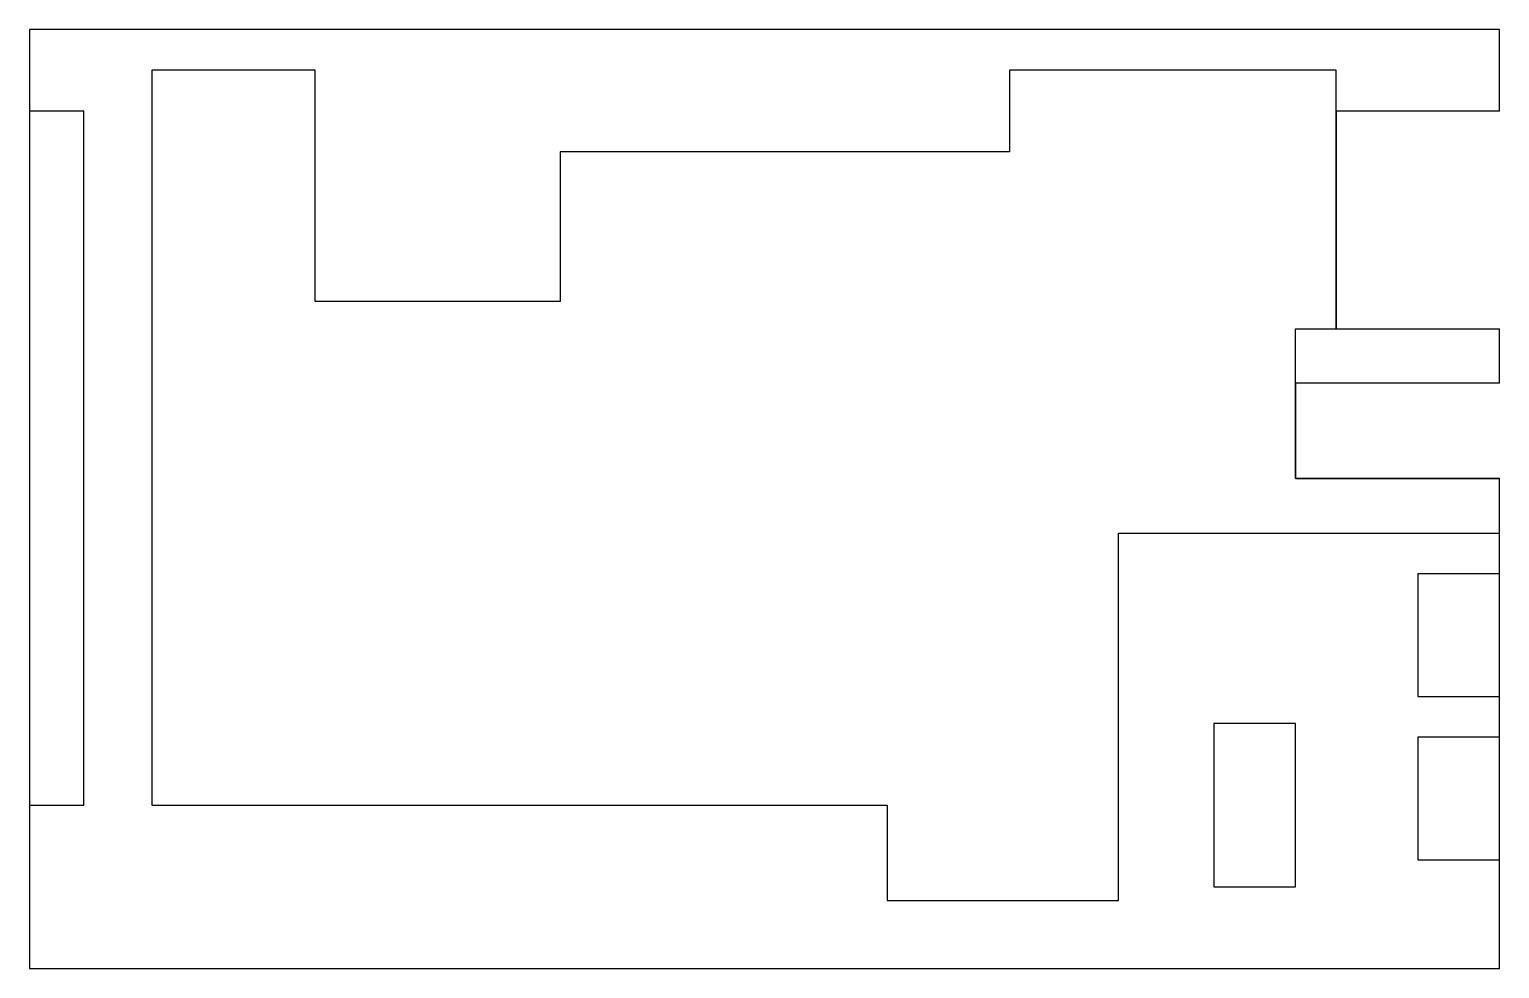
# Model space of a CAD drawing. Header units: millimetres. Extents: x -54 to 54, y -34 to 34.
import ezdxf

# ---------------------------------------------------------------- set-up
doc = ezdxf.new("R2010")
doc.units = ezdxf.units.MM
doc.layers.add('Body', color=7, linetype='CONTINUOUS')

msp = doc.modelspace()

# ---------------------------------------------------------------- linework, layer by layer
at = {"layer": 'Body'}
for p, q in [((-54, 34.5), (-54, 28.5)), ((-54, 34.5, -6), (-54, -34.5, -6)), ((-54, 34.5), (-54, 34.5, -6)), ((-54, 34.5), (-54, 28.5)), ((54, 34.5), (-54, 34.5)), ((-54, 34.5, -6), (-54, -34.5, -6)), ((54, 34.5, -6), (-54, 34.5, -6)), ((-54, 34.5), (-54, 34.5, -6)), ((54, 34.5), (-54, 34.5)), ((54, 34.5, -6), (-54, 34.5, -6)), ((54, 28.5), (54, 34.5)), ((54, 28.5, -6), (54, 34.5, -6)), ((54, 34.5), (54, 34.5, -6)), ((54, 28.5), (54, 34.5)), ((54, 34.5), (54, 34.5, -6)), ((54, 28.5, -6), (54, 34.5, -6)), ((-33, 31.5), (-45, 31.5)), ((-45, 31.5), (-45, -22.5)), ((-45, 31.5), (-45, 31.5, -3)), ((-33, 31.5), (-45, 31.5)), ((-33, 31.5, -3), (-45, 31.5, -3)), ((-45, 31.5), (-45, 31.5, -3)), ((-45, 31.5), (-45, -22.5)), ((-45, 31.5, -3), (-45, -22.5, -3)), ((-33, 31.5, -3), (-45, 31.5, -3)), ((-45, 31.5, -3), (-45, -22.5, -3)), ((-33, 14.5), (-33, 31.5)), ((-33, 14.5), (-33, 31.5)), ((-33, 31.5), (-33, 31.5, -3)), ((-33, 14.5, -3), (-33, 31.5, -3)), ((-33, 31.5), (-33, 31.5, -3)), ((-33, 14.5, -3), (-33, 31.5, -3)), ((42, 31.5), (18, 31.5)), ((18, 31.5), (18, 25.5)), ((18, 31.5), (18, 31.5, -3)), ((42, 31.5), (18, 31.5)), ((42, 31.5, -3), (18, 31.5, -3)), ((18, 31.5), (18, 31.5, -3)), ((18, 31.5), (18, 25.5)), ((18, 31.5, -3), (18, 25.5, -3)), ((42, 31.5, -3), (18, 31.5, -3)), ((18, 31.5, -3), (18, 25.5, -3)), ((42, 28.5), (42, 31.5)), ((42, 28.5), (42, 31.5)), ((42, 31.5), (42, 31.5, -3)), ((42, 28.5, -3), (42, 31.5, -3)), ((42, 31.5), (42, 31.5, -3)), ((42, 28.5, -3), (42, 31.5, -3)), ((-54, 28.5), (-54, 28.5, -3)), ((-54, 28.5, -3), (-54, -22.5, -3)), ((-50, 28.5), (-54, 28.5)), ((-54, 28.5), (-54, 28.5, -3)), ((-50, 28.5), (-54, 28.5)), ((-50, 28.5, -3), (-54, 28.5, -3)), ((-54, 28.5, -3), (-54, -22.5, -3)), ((-50, 28.5, -3), (-54, 28.5, -3)), ((-50, -22.5), (-50, 28.5)), ((-50, 28.5), (-50, 28.5, -3)), ((-50, -22.5, -3), (-50, 28.5, -3)), ((-50, 28.5), (-50, 28.5, -3)), ((-50, -22.5), (-50, 28.5)), ((-50, -22.5, -3), (-50, 28.5, -3)), ((54, 28.5), (42, 28.5)), ((54, 28.5, -6), (42, 28.5, -6)), ((42, 28.5, -6), (42, 12.5, -6)), ((42, 28.5), (42, 28.5, -3)), ((42, 28.5, -3), (42, 28.5, -6)), ((54, 28.5), (42, 28.5)), ((54, 28.5, -6), (42, 28.5, -6)), ((42, 28.5), (42, 28.5, -3)), ((42, 28.5, -6), (42, 12.5, -6)), ((42, 28.5, -3), (42, 28.5, -6)), ((42, 12.5, -3), (42, 28.5, -3)), ((42, 12.5, -3), (42, 28.5, -3)), ((54, 28.5), (54, 28.5, -6)), ((54, 28.5), (54, 28.5, -6)), ((18, 25.5), (-15, 25.5)), ((-15, 25.5), (-15, 14.5)), ((18, 25.5), (-15, 25.5)), ((-15, 25.5), (-15, 25.5, -3)), ((18, 25.5, -3), (-15, 25.5, -3)), ((-15, 25.5), (-15, 14.5)), ((-15, 25.5, -3), (-15, 14.5, -3)), ((-15, 25.5), (-15, 25.5, -3)), ((18, 25.5, -3), (-15, 25.5, -3)), ((-15, 25.5, -3), (-15, 14.5, -3)), ((18, 25.5), (18, 25.5, -3)), ((18, 25.5), (18, 25.5, -3)), ((-15, 14.5), (-33, 14.5)), ((-33, 14.5), (-33, 14.5, -3)), ((-15, 14.5), (-33, 14.5)), ((-15, 14.5, -3), (-33, 14.5, -3)), ((-33, 14.5), (-33, 14.5, -3)), ((-15, 14.5, -3), (-33, 14.5, -3)), ((-15, 14.5), (-15, 14.5, -3)), ((-15, 14.5), (-15, 14.5, -3)), ((39, 8.5), (39, 12.5)), ((39, 12.5), (39, 12.5, -3)), ((39, 8.5, -3), (39, 12.5, -3)), ((39, 8.5), (39, 12.5)), ((39, 12.5), (54, 12.5)), ((39, 8.5, -3), (39, 12.5, -3)), ((39, 12.5, -3), (42, 12.5, -3)), ((39, 12.5, -3), (42, 12.5, -3)), ((39, 12.5), (39, 12.5, -3)), ((39, 12.5), (54, 12.5)), ((42, 12.5, -6), (54, 12.5, -6)), ((42, 12.5, -3), (42, 12.5, -6)), ((42, 12.5, -3), (42, 12.5, -6)), ((42, 12.5, -6), (54, 12.5, -6)), ((54, 8.5, -6), (54, 12.5, -6)), ((54, 8.5), (54, 12.5)), ((54, 12.5), (54, 12.5, -6)), ((54, 8.5, -6), (54, 12.5, -6)), ((54, 8.5), (54, 12.5)), ((54, 12.5), (54, 12.5, -6)), ((54, 8.5, -6), (39, 8.5, -6)), ((39, 8.5, -6), (39, 1.5, -6)), ((39, 8.5), (39, 8.5, -3)), ((39, 8.5, -3), (39, 8.5, -6)), ((54, 8.5), (39, 8.5)), ((54, 8.5, -6), (39, 8.5, -6)), ((39, 1.5, -3), (39, 8.5, -3)), ((39, 8.5, -6), (39, 1.5, -6)), ((39, 8.5, -3), (39, 8.5, -6)), ((39, 8.5), (39, 8.5, -3)), ((54, 8.5), (39, 8.5)), ((39, 1.5, -3), (39, 8.5, -3)), ((54, 8.5), (54, 8.5, -6)), ((54, 8.5), (54, 8.5, -6)), ((39, 1.5, -6), (54, 1.5, -6)), ((54, 1.5, -3), (39, 1.5, -3)), ((39, 1.5, -6), (54, 1.5, -6)), ((39, 1.5, -3), (39, 1.5, -6)), ((39, 1.5, -3), (39, 1.5, -6)), ((54, 1.5, -3), (39, 1.5, -3)), ((54, -2.5, -3), (54, 1.5, -3)), ((54, 1.5, -3), (54, 1.5, -6)), ((54, -34.5, -6), (54, 1.5, -6)), ((54, -34.5, -6), (54, 1.5, -6)), ((54, 1.5, -3), (54, 1.5, -6)), ((54, -2.5, -3), (54, 1.5, -3)), ((26, -29.5), (26, -2.5)), ((26, -2.5), (54, -2.5)), ((26, -2.5), (26, -2.5, -3)), ((26, -2.5), (54, -2.5)), ((26, -2.5, -3), (54, -2.5, -3)), ((26, -29.5), (26, -2.5)), ((26, -2.5), (26, -2.5, -3)), ((26, -29.5, -3), (26, -2.5, -3)), ((26, -2.5, -3), (54, -2.5, -3)), ((26, -29.5, -3), (26, -2.5, -3)), ((54, -5.5), (54, -2.5)), ((54, -2.5), (54, -2.5, -3)), ((54, -5.5), (54, -2.5)), ((54, -2.5), (54, -2.5, -3)), ((54, -5.5), (48, -5.5)), ((48, -5.5), (48, -14.5)), ((48, -5.5, -3), (48, -14.5, -3)), ((54, -5.5, -3), (48, -5.5, -3)), ((48, -5.5), (48, -5.5, -3)), ((54, -5.5), (48, -5.5)), ((54, -5.5, -3), (48, -5.5, -3)), ((48, -5.5), (48, -5.5, -3)), ((48, -5.5), (48, -14.5)), ((48, -5.5, -3), (48, -14.5, -3)), ((54, -14.5, -3), (54, -5.5, -3)), ((54, -5.5), (54, -5.5, -3)), ((54, -14.5, -3), (54, -5.5, -3)), ((54, -5.5), (54, -5.5, -3)), ((48, -14.5), (54, -14.5)), ((48, -14.5), (48, -14.5, -3)), ((48, -14.5), (54, -14.5)), ((48, -14.5, -3), (54, -14.5, -3)), ((48, -14.5, -3), (54, -14.5, -3)), ((48, -14.5), (48, -14.5, -3)), ((54, -17.5), (54, -14.5)), ((54, -14.5), (54, -14.5, -3)), ((54, -17.5), (54, -14.5)), ((54, -14.5), (54, -14.5, -3)), ((33, -16.5), (33, -28.5)), ((39, -16.5), (33, -16.5)), ((33, -16.5), (33, -16.5, -3)), ((33, -16.5), (33, -28.5)), ((33, -16.5, -3), (33, -28.5, -3)), ((33, -16.5), (33, -16.5, -3)), ((39, -16.5), (33, -16.5)), ((39, -16.5, -3), (33, -16.5, -3)), ((33, -16.5, -3), (33, -28.5, -3)), ((39, -16.5, -3), (33, -16.5, -3)), ((39, -28.5), (39, -16.5)), ((39, -16.5), (39, -16.5, -3)), ((39, -16.5), (39, -16.5, -3)), ((39, -28.5), (39, -16.5)), ((39, -28.5, -3), (39, -16.5, -3)), ((39, -28.5, -3), (39, -16.5, -3)), ((54, -17.5), (48, -17.5)), ((48, -17.5), (48, -26.5)), ((48, -17.5, -3), (48, -26.5, -3)), ((54, -17.5, -3), (48, -17.5, -3)), ((48, -17.5), (48, -17.5, -3)), ((54, -17.5), (48, -17.5)), ((54, -17.5, -3), (48, -17.5, -3)), ((48, -17.5), (48, -17.5, -3)), ((48, -17.5), (48, -26.5)), ((48, -17.5, -3), (48, -26.5, -3)), ((54, -26.5, -3), (54, -17.5, -3)), ((54, -17.5), (54, -17.5, -3)), ((54, -26.5, -3), (54, -17.5, -3)), ((54, -17.5), (54, -17.5, -3)), ((-54, -22.5), (-54, -22.5, -3)), ((-54, -22.5), (-54, -34.5)), ((-54, -22.5), (-50, -22.5)), ((-54, -22.5), (-54, -34.5)), ((-54, -22.5, -3), (-50, -22.5, -3)), ((-54, -22.5), (-54, -22.5, -3)), ((-54, -22.5), (-50, -22.5)), ((-54, -22.5, -3), (-50, -22.5, -3)), ((-50, -22.5), (-50, -22.5, -3)), ((-50, -22.5), (-50, -22.5, -3)), ((-45, -22.5), (9, -22.5)), ((-45, -22.5), (-45, -22.5, -3)), ((-45, -22.5), (-45, -22.5, -3)), ((-45, -22.5), (9, -22.5)), ((-45, -22.5, -3), (9, -22.5, -3)), ((-45, -22.5, -3), (9, -22.5, -3)), ((9, -22.5), (9, -29.5)), ((9, -22.5), (9, -22.5, -3)), ((9, -22.5), (9, -22.5, -3)), ((9, -22.5), (9, -29.5)), ((9, -22.5, -3), (9, -29.5, -3)), ((9, -22.5, -3), (9, -29.5, -3)), ((48, -26.5), (54, -26.5)), ((48, -26.5), (48, -26.5, -3)), ((48, -26.5), (54, -26.5)), ((48, -26.5, -3), (54, -26.5, -3)), ((48, -26.5, -3), (54, -26.5, -3)), ((48, -26.5), (48, -26.5, -3)), ((54, -34.5), (54, -26.5)), ((54, -26.5), (54, -26.5, -3)), ((54, -34.5), (54, -26.5)), ((54, -26.5), (54, -26.5, -3)), ((33, -28.5), (39, -28.5)), ((33, -28.5), (33, -28.5, -3)), ((33, -28.5), (33, -28.5, -3)), ((33, -28.5), (39, -28.5)), ((33, -28.5, -3), (39, -28.5, -3)), ((33, -28.5, -3), (39, -28.5, -3)), ((39, -28.5), (39, -28.5, -3)), ((39, -28.5), (39, -28.5, -3)), ((9, -29.5), (26, -29.5)), ((9, -29.5), (9, -29.5, -3)), ((9, -29.5), (9, -29.5, -3)), ((9, -29.5), (26, -29.5)), ((9, -29.5, -3), (26, -29.5, -3)), ((9, -29.5, -3), (26, -29.5, -3)), ((26, -29.5), (26, -29.5, -3)), ((26, -29.5), (26, -29.5, -3)), ((-54, -34.5), (-54, -34.5, -6)), ((-54, -34.5), (54, -34.5)), ((-54, -34.5, -6), (54, -34.5, -6)), ((-54, -34.5), (-54, -34.5, -6)), ((-54, -34.5), (54, -34.5)), ((-54, -34.5, -6), (54, -34.5, -6)), ((54, -34.5), (54, -34.5, -6)), ((54, -34.5), (54, -34.5, -6))]:
    msp.add_line(p, q, dxfattribs=at)

doc.saveas('drawing.dxf')
